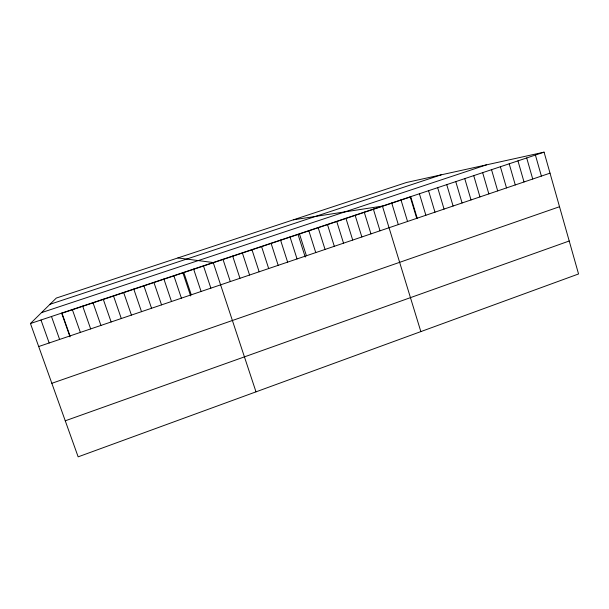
<?xml version="1.0" encoding="UTF-8"?>
<svg xmlns="http://www.w3.org/2000/svg" width="609" height="609" viewBox="0 0 609 609"><rect width="100%" height="100%" fill="white"/><g stroke="black" fill="none" stroke-linecap="round" stroke-linejoin="round"><path stroke-width="0.91" d="M30.45 323.516L56.31 298.06L406.416 182.502L544.073 152.159L578.55 273.966L78.15 456.841L30.45 323.516L544.073 152.159M65.254 420.804L569.217 240.997M51.841 383.297L559.519 206.725M38.687 346.536L550.018 173.162M49.961 304.302L441.16 174.844M41.496 312.638L486.515 164.849M293.371 219.819L382.422 206.093L420.849 331.601M177.904 257.927L213.226 262.54L256.001 391.846M40.986 319.999L49.177 342.981M51.483 316.497L59.613 339.441M61.928 313.011L70.012 335.917M70.02 336.891L61.699 313.323L410.755 196.852L417.203 218.197M72.326 309.547L80.365 332.407M92.987 302.65L100.927 325.434M82.679 306.091L90.665 328.913M103.248 299.232L111.142 321.971M113.464 295.822L121.305 318.522M123.635 292.427L131.43 315.089M143.853 285.682L151.55 308.268M133.767 289.047L141.516 311.671M153.887 282.332L161.545 304.881M163.89 278.998L171.494 301.508M173.839 275.679L181.406 298.151M193.616 269.079L201.092 291.475M183.751 272.368L191.272 294.802M182.913 272.878L190.655 295.966M203.444 265.798L210.874 288.156M232.668 256.054L239.961 278.29M222.97 259.289L230.309 281.564M242.329 252.826L249.576 275.032M251.943 249.621L259.152 271.789M261.52 246.424L268.683 268.554M280.551 240.075L287.631 262.129M271.058 243.242L278.176 265.334M290.013 236.924L297.047 258.939M299.43 233.78L306.418 255.757M298.037 234.465L305.238 257.089M318.142 227.538L325.054 249.439M308.801 230.651L315.759 252.59M327.436 224.432L334.311 246.302M345.92 218.266L352.71 240.068M336.701 221.349L343.529 243.174M355.1 215.205L361.853 236.962M364.243 212.153L370.957 233.879M373.355 209.115L380.024 230.803M391.724 202.987L398.316 224.599M400.988 199.897L407.543 221.47M419.403 193.753L425.874 215.259M410.215 196.821L416.723 218.357M428.553 190.701L434.986 212.168M446.74 184.634L453.088 206.025M437.665 187.663L444.052 209.093M455.768 181.619L462.086 202.98M464.766 178.62L471.039 199.942M482.648 172.651L488.844 193.906M473.726 175.628L479.961 196.913M491.532 169.69L497.698 190.906M509.193 163.798L515.283 184.938M500.377 166.737L506.505 187.915M517.962 160.867L524.022 181.977M535.41 155.051L541.386 176.085M526.701 157.959L532.723 179.031"/></g></svg>
